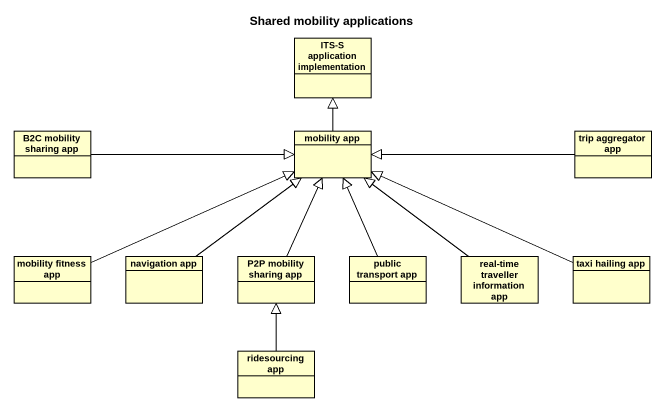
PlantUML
@startuml
title Shared mobility applications
hide circle
hide empty members
class "ITS-S application implementation" as ITS_S_application
class "B2C mobility sharing app" as B2C_mobility_sharing_app
class "mobility app" as mobility_app
class "trip aggregator app" as trip_aggregator_app
class "mobility fitness app" as mobility_fitness_app
class "navigation app" as navigation_app
class "P2P mobility sharing app" as P2P_mobility_sharing_app
class "public transport app" as public_transport_app
class "real-time traveller information app" as real_time_traveller
class "taxi hailing app" as taxi_hailing_app
class "ridesourcing app" as ridesourcing_app
B2C_mobility_sharing_app -right-|> mobility_app
mobility_app -up-|> ITS_S_application
trip_aggregator_app -left-|> mobility_app
mobility_fitness_app -right-|> mobility_app
navigation_app -up-|> mobility_app
P2P_mobility_sharing_app -up-|> mobility_app
public_transport_app -up-|> mobility_app
real_time_traveller -up-|> mobility_app
taxi_hailing_app -left-|> mobility_app
ridesourcing_app -up-|> P2P_mobility_sharing_app
@enduml
